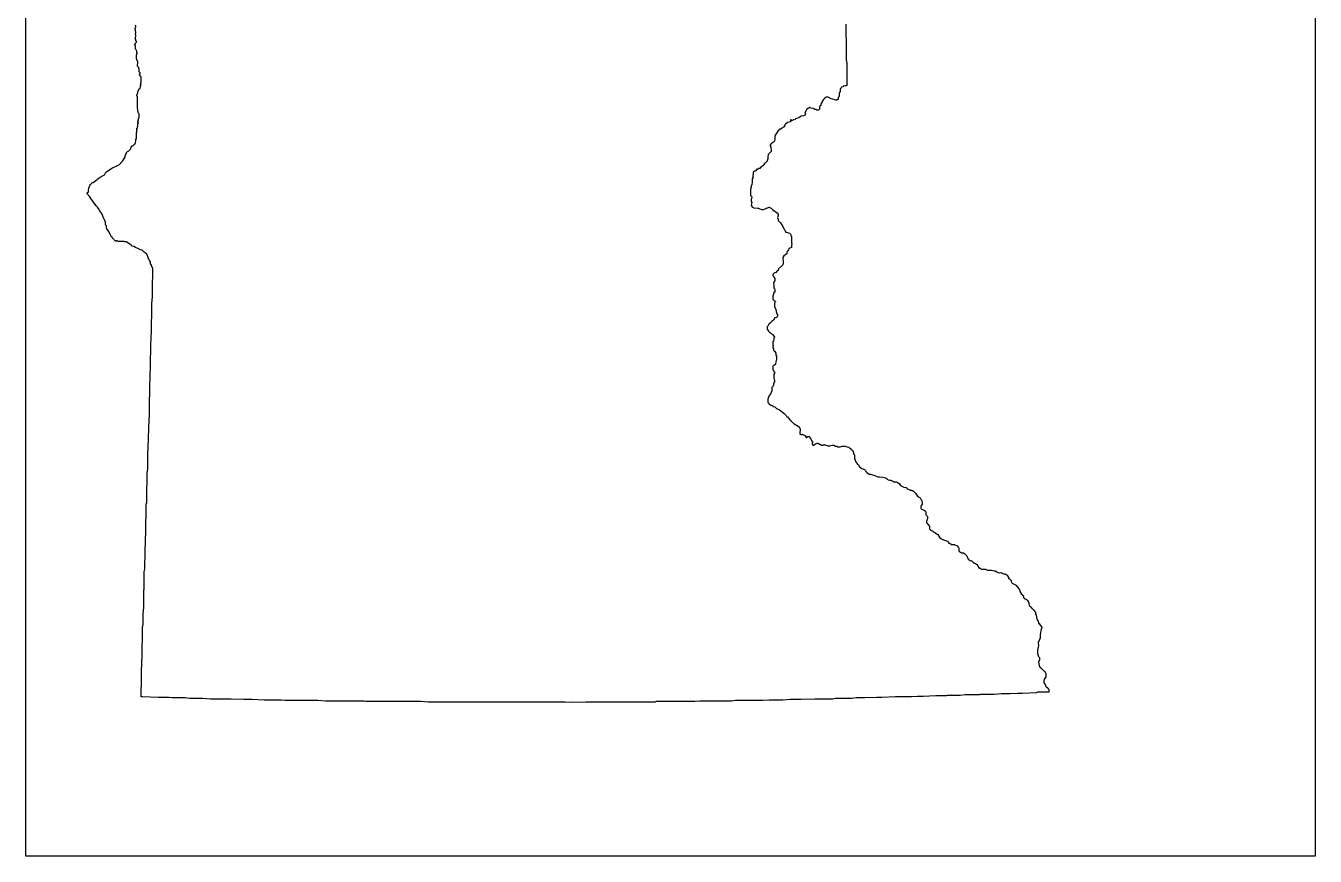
# Model space of a CAD drawing. Extents: x 0.1 to 8.4, y 0.1 to 10.8.
# Drawn here: x 0.09 to 8.41, y 0.1 to 5.45 of the extents above; entities that cross this region are included whole.
import ezdxf

# ---------------------------------------------------------------- set-up
doc = ezdxf.new("R2010")
doc.units = 0
doc.header["$MEASUREMENT"] = 0
doc.layers.add('STATE', color=7, linetype='CONTINUOUS')

# ---------------------------------------------------------------- blocks, each defined once
blk = doc.blocks.new('BLOCK_2')
at = {"layer": 'STATE'}
blk.add_lwpolyline([(0.0933, 0.0989), (0.0933, 10.8066), (8.4051, 10.8066), (8.4051, 0.0989), (0.0933, 0.0989)], dxfattribs=at)
at = {"layer": 'STATE', "color": 2}
for points in [[(5.379, 5.4628), (5.379, 5.4494), (5.379, 5.4461), (5.379, 5.4394), (5.379, 5.4361), (5.379, 5.4261), (5.379, 5.4228), (5.379, 5.4128), (5.379, 5.4094), (5.379, 5.3961), (5.3823, 5.3561), (5.3823, 5.3294), (5.3823, 5.2994), (5.3823, 5.2327), (5.3857, 5.2127), (5.3857, 5.1961), (5.3857, 5.1294), (5.3857, 5.0761), (5.389, 5.0694), (5.3823, 5.0661), (5.3757, 5.0661), (5.3624, 5.0627), (5.3624, 5.0594), (5.3523, 5.0561), (5.349, 5.0527), (5.3457, 5.0494), (5.3457, 5.0461), (5.3424, 5.0461), (5.3424, 5.0327), (5.3424, 5.0294), (5.339, 5.0227), (5.3357, 5.0194), (5.3357, 5.0161), (5.3357, 5.006), (5.3357, 4.9961), (5.3324, 4.9927), (5.329, 4.9894), (5.329, 4.9861), (5.329, 4.9827), (5.329, 4.9794), (5.3224, 4.9727), (5.3157, 4.9727), (5.3057, 4.976), (5.2957, 4.9794), (5.2857, 4.9827), (5.2657, 4.9927), (5.2624, 4.9927), (5.2524, 4.9927), (5.2457, 4.9894), (5.239, 4.9827), (5.2324, 4.976), (5.229, 4.9694), (5.229, 4.9661), (5.2224, 4.9561), (5.2224, 4.9527), (5.219, 4.9494), (5.219, 4.946), (5.219, 4.9394), (5.2157, 4.936), (5.2091, 4.9327), (5.2091, 4.9294), (5.2091, 4.9261), (5.2091, 4.9227), (5.2124, 4.9194), (5.2091, 4.9161), (5.2024, 4.9094), (5.199, 4.9094), (5.1924, 4.9094), (5.1857, 4.9127), (5.1824, 4.9127), (5.1791, 4.9127), (5.1757, 4.9161), (5.1691, 4.9194), (5.1524, 4.9227), (5.149, 4.9261), (5.1457, 4.9261), (5.1424, 4.9227), (5.1391, 4.9227), (5.1291, 4.9161), (5.1224, 4.9027), (5.1191, 4.9027), (5.1191, 4.8994), (5.1157, 4.8894), (5.1191, 4.8827), (5.1157, 4.876), (5.1057, 4.8727), (5.0957, 4.8694), (5.0924, 4.8694), (5.0857, 4.866), (5.0757, 4.8594), (5.0624, 4.856), (5.0557, 4.8527), (5.0524, 4.8494), (5.0491, 4.846), (5.0424, 4.8494), (5.0357, 4.8427), (5.0324, 4.8427), (5.0257, 4.846), (5.0224, 4.846), (5.0224, 4.8427), (5.0257, 4.8327), (5.0224, 4.8327), (5.0058, 4.8294), (5.0024, 4.8294), (4.9891, 4.816), (4.9857, 4.8127), (4.9824, 4.8094), (4.9857, 4.8027), (4.9791, 4.7994), (4.9757, 4.7994), (4.9724, 4.796), (4.9691, 4.7927), (4.9591, 4.786), (4.9558, 4.786), (4.9524, 4.786), (4.9524, 4.7827), (4.9458, 4.7794), (4.9358, 4.766), (4.9224, 4.7427), (4.9224, 4.736), (4.9224, 4.7294), (4.9224, 4.726), (4.9191, 4.7094), (4.9124, 4.7027), (4.9091, 4.6994), (4.8991, 4.6927), (4.8958, 4.6927), (4.8958, 4.6894), (4.8924, 4.6827), (4.8924, 4.6794), (4.8924, 4.676), (4.8958, 4.6694), (4.8958, 4.666), (4.8958, 4.6627), (4.8991, 4.656), (4.8991, 4.646), (4.8991, 4.6427), (4.8958, 4.6394), (4.8891, 4.6327), (4.8858, 4.6294), (4.8791, 4.6227), (4.8791, 4.6194), (4.8758, 4.6093), (4.8758, 4.596), (4.8724, 4.5827), (4.8724, 4.5793), (4.8591, 4.566), (4.8524, 4.5627), (4.8524, 4.5593), (4.8524, 4.556), (4.8491, 4.556), (4.8491, 4.5527), (4.8458, 4.5527), (4.8458, 4.5493), (4.8424, 4.5493), (4.8391, 4.546), (4.8291, 4.5393), (4.8258, 4.5327), (4.8224, 4.5327), (4.8191, 4.5327), (4.8124, 4.5294), (4.8091, 4.526), (4.8058, 4.526), (4.8025, 4.526), (4.8025, 4.5193), (4.7991, 4.516), (4.7891, 4.516), (4.7858, 4.5127), (4.7825, 4.5093), (4.7825, 4.506), (4.7825, 4.4993), (4.7791, 4.4827), (4.7825, 4.476), (4.7758, 4.466), (4.7758, 4.4427), (4.7725, 4.4293), (4.7691, 4.4193), (4.7691, 4.4127), (4.7658, 4.3993), (4.7658, 4.396), (4.7658, 4.3927), (4.7658, 4.3893), (4.7658, 4.386), (4.7658, 4.3827), (4.7658, 4.3793), (4.7658, 4.3727), (4.7658, 4.366), (4.7658, 4.3593), (4.7725, 4.3493), (4.7725, 4.3427), (4.7691, 4.336), (4.7691, 4.326), (4.7691, 4.3193), (4.7725, 4.3126), (4.7691, 4.296), (4.7725, 4.2893), (4.7725, 4.286), (4.7858, 4.2793), (4.8124, 4.276), (4.8158, 4.276), (4.8258, 4.2727), (4.8358, 4.2693), (4.8424, 4.2693), (4.8491, 4.2693), (4.8591, 4.2727), (4.8724, 4.2793), (4.8758, 4.2793), (4.8858, 4.2826), (4.8891, 4.2826), (4.8924, 4.2793), (4.8991, 4.276), (4.9091, 4.266), (4.9091, 4.2626), (4.9124, 4.2626), (4.9158, 4.2593), (4.9191, 4.2593), (4.9258, 4.2526), (4.9358, 4.246), (4.9424, 4.2393), (4.9424, 4.236), (4.9424, 4.2326), (4.9391, 4.216), (4.9424, 4.206), (4.9424, 4.1993), (4.9458, 4.196), (4.9524, 4.1893), (4.9591, 4.1826), (4.9691, 4.166), (4.9724, 4.1593), (4.9757, 4.1526), (4.9791, 4.146), (4.9824, 4.1426), (4.9824, 4.1393), (4.9857, 4.136), (4.9891, 4.1326), (4.9891, 4.1293), (4.9924, 4.1226), (4.9958, 4.1226), (5.0157, 4.116), (5.0224, 4.1093), (5.0291, 4.0926), (5.0291, 4.0893), (5.0291, 4.0826), (5.0291, 4.0726), (5.0291, 4.066), (5.0291, 4.0593), (5.0291, 4.056), (5.0291, 4.0493), (5.0324, 4.0493), (5.0324, 4.046), (5.0291, 4.036), (5.0291, 4.0293), (5.0291, 4.0226), (5.0191, 4.0193), (5.0124, 4.016), (5.0091, 4.0093), (5.0058, 4.0026), (5.0024, 3.9993), (4.9991, 3.996), (4.9991, 3.9893), (4.9991, 3.986), (4.9991, 3.9826), (4.9791, 3.9693), (4.9724, 3.9593), (4.9724, 3.9559), (4.9724, 3.9526), (4.9757, 3.936), (4.9757, 3.9326), (4.9757, 3.9293), (4.9757, 3.9259), (4.9757, 3.9226), (4.9724, 3.9126), (4.9658, 3.9026), (4.9458, 3.8859), (4.9424, 3.8759), (4.9391, 3.8759), (4.9358, 3.8726), (4.9291, 3.8626), (4.9224, 3.8593), (4.9124, 3.8559), (4.9124, 3.8526), (4.9091, 3.8493), (4.9091, 3.8459), (4.9124, 3.8359), (4.9158, 3.8326), (4.9224, 3.8226), (4.9224, 3.8193), (4.9224, 3.8126), (4.9191, 3.8026), (4.9158, 3.7993), (4.9124, 3.7926), (4.9158, 3.7759), (4.9158, 3.7626), (4.9191, 3.7559), (4.9224, 3.7526), (4.9224, 3.7493), (4.9224, 3.7459), (4.9224, 3.7426), (4.9224, 3.7359), (4.9158, 3.7326), (4.9124, 3.7259), (4.9124, 3.7226), (4.9091, 3.7093), (4.9091, 3.7026), (4.9091, 3.6926), (4.9091, 3.6893), (4.9191, 3.6826), (4.9224, 3.6759), (4.9258, 3.6759), (4.9258, 3.6726), (4.9224, 3.6726), (4.9191, 3.6626), (4.9191, 3.6559), (4.9191, 3.6493), (4.9191, 3.6426), (4.9291, 3.6226), (4.9324, 3.5993), (4.9358, 3.5926), (4.9391, 3.5926), (4.9391, 3.5892), (4.9391, 3.5859), (4.9391, 3.5826), (4.9358, 3.5759), (4.9324, 3.5726), (4.9224, 3.5692), (4.9124, 3.5559), (4.9024, 3.5459), (4.8924, 3.5359), (4.8891, 3.5326), (4.8858, 3.5326), (4.8824, 3.5292), (4.8758, 3.5159), (4.8724, 3.5126), (4.8724, 3.5092), (4.8724, 3.5026), (4.8724, 3.4959), (4.8791, 3.4892), (4.8791, 3.4859), (4.8824, 3.4826), (4.8891, 3.4759), (4.8924, 3.4759), (4.8991, 3.4692), (4.9024, 3.4659), (4.9058, 3.4626), (4.9091, 3.4626), (4.9158, 3.4526), (4.9191, 3.4459), (4.9191, 3.4426), (4.9158, 3.4392), (4.9158, 3.4359), (4.9158, 3.4326), (4.9158, 3.4292), (4.9124, 3.4226), (4.9091, 3.4159), (4.9091, 3.4126), (4.9091, 3.3992), (4.9091, 3.3959), (4.9124, 3.3926), (4.9091, 3.3826), (4.9091, 3.3792), (4.9091, 3.3759), (4.9124, 3.3692), (4.9124, 3.3659), (4.9124, 3.3625), (4.9124, 3.3592), (4.9224, 3.3559), (4.9224, 3.3526), (4.9291, 3.3426), (4.9291, 3.3325), (4.9291, 3.3292), (4.9324, 3.3226), (4.9324, 3.3192), (4.9324, 3.3126), (4.9324, 3.3025), (4.9291, 3.2859), (4.9258, 3.2725), (4.9258, 3.2692), (4.9224, 3.2659), (4.9158, 3.2625), (4.9091, 3.2592), (4.9091, 3.2559), (4.9091, 3.2525), (4.9091, 3.2492), (4.9091, 3.2459), (4.9091, 3.2392), (4.9124, 3.2292), (4.9191, 3.2192), (4.9224, 3.2159), (4.9191, 3.2125), (4.9158, 3.2059), (4.9158, 3.1992), (4.9158, 3.1925), (4.9158, 3.1859), (4.9158, 3.1825), (4.9191, 3.1659), (4.9191, 3.1592), (4.9191, 3.1559), (4.9158, 3.1525), (4.9158, 3.1492), (4.9124, 3.1459), (4.9124, 3.1425), (4.9124, 3.1392), (4.9124, 3.1359), (4.9058, 3.1225), (4.9024, 3.1225), (4.9024, 3.1192), (4.9024, 3.1159), (4.9024, 3.0992), (4.8991, 3.0892), (4.8958, 3.0825), (4.8891, 3.0725), (4.8824, 3.0659), (4.8791, 3.0525), (4.8758, 3.0459), (4.8758, 3.0392), (4.8758, 3.0259), (4.8791, 3.0225), (4.8824, 3.0192), (4.8824, 3.0159), (4.8958, 3.0059), (4.8991, 3.0059), (4.9091, 3.0025), (4.9091, 2.9992), (4.9224, 2.9958), (4.9324, 2.9859), (4.9358, 2.9825), (4.9391, 2.9825), (4.9524, 2.9758), (4.9591, 2.9725), (4.9824, 2.9525), (4.9958, 2.9392), (4.9991, 2.9325), (5.0024, 2.9325), (5.0091, 2.9225), (5.0257, 2.9058), (5.0291, 2.9025), (5.0357, 2.8958), (5.0391, 2.8925), (5.0457, 2.8859), (5.0724, 2.8725), (5.0824, 2.8592), (5.0857, 2.8525), (5.0857, 2.8425), (5.0824, 2.8358), (5.0824, 2.8292), (5.0824, 2.8258), (5.0824, 2.8225), (5.0857, 2.8192), (5.0891, 2.8192), (5.0924, 2.8158), (5.0991, 2.8192), (5.1057, 2.8158), (5.1191, 2.8092), (5.1191, 2.8025), (5.1224, 2.8025), (5.1224, 2.7992), (5.1257, 2.7992), (5.1291, 2.7992), (5.1324, 2.8058), (5.1357, 2.8058), (5.1391, 2.8058), (5.1424, 2.8058), (5.1424, 2.8025), (5.1524, 2.7925), (5.1624, 2.7725), (5.1657, 2.7658), (5.1624, 2.7625), (5.1624, 2.7592), (5.1624, 2.7558), (5.1624, 2.7525), (5.1657, 2.7525), (5.1657, 2.7492), (5.1691, 2.7492), (5.1724, 2.7492), (5.1757, 2.7492), (5.1757, 2.7525), (5.1791, 2.7525), (5.1824, 2.7558), (5.189, 2.7592), (5.1957, 2.7625), (5.199, 2.7625), (5.2057, 2.7592), (5.2057, 2.7558), (5.2091, 2.7558), (5.2157, 2.7525), (5.2224, 2.7492), (5.2257, 2.7492), (5.229, 2.7492), (5.2324, 2.7492), (5.2357, 2.7525), (5.239, 2.7525), (5.249, 2.7492), (5.2524, 2.7492), (5.2624, 2.7458), (5.269, 2.7425), (5.2824, 2.7458), (5.2924, 2.7492), (5.2957, 2.7492), (5.299, 2.7492), (5.3057, 2.7458), (5.309, 2.7425), (5.3124, 2.7425), (5.3224, 2.7425), (5.3257, 2.7391), (5.329, 2.7391), (5.3324, 2.7391), (5.339, 2.7391), (5.3424, 2.7391), (5.3557, 2.7425), (5.3624, 2.7425), (5.3723, 2.7425), (5.3757, 2.7425), (5.3857, 2.7391), (5.399, 2.7358), (5.4057, 2.7292), (5.4157, 2.7225), (5.419, 2.7192), (5.419, 2.7158), (5.4223, 2.7158), (5.4223, 2.7125), (5.4257, 2.7092), (5.429, 2.6958), (5.4323, 2.6892), (5.4357, 2.6825), (5.4357, 2.6791), (5.4357, 2.6625), (5.4357, 2.6592), (5.439, 2.6558), (5.439, 2.6525), (5.4423, 2.6458), (5.4423, 2.6425), (5.4457, 2.6425), (5.4457, 2.6391), (5.449, 2.6358), (5.4523, 2.6325), (5.4523, 2.6292), (5.4623, 2.6191), (5.4657, 2.6125), (5.4823, 2.5991), (5.499, 2.5925), (5.5023, 2.5892), (5.5057, 2.5858), (5.509, 2.5791), (5.5123, 2.5758), (5.5157, 2.5725), (5.529, 2.5625), (5.5356, 2.5625), (5.559, 2.5558), (5.5656, 2.5525), (5.5856, 2.5458), (5.5923, 2.5458), (5.5956, 2.5458), (5.619, 2.5425), (5.6356, 2.5391), (5.639, 2.5358), (5.6456, 2.5291), (5.649, 2.5291), (5.6523, 2.5258), (5.6623, 2.5225), (5.6656, 2.5225), (5.669, 2.5225), (5.679, 2.5191), (5.6823, 2.5158), (5.689, 2.5125), (5.6956, 2.5125), (5.7056, 2.5125), (5.7123, 2.5091), (5.7156, 2.5091), (5.7223, 2.5025), (5.7223, 2.4991), (5.7256, 2.4991), (5.7323, 2.4891), (5.7523, 2.4791), (5.7556, 2.4791), (5.7656, 2.4758), (5.7689, 2.4758), (5.7723, 2.4725), (5.7756, 2.4691), (5.7823, 2.4658), (5.7889, 2.4625), (5.7923, 2.4591), (5.7989, 2.4591), (5.8023, 2.4591), (5.8056, 2.4591), (5.8056, 2.4558), (5.8089, 2.4558), (5.8123, 2.4558), (5.8123, 2.4525), (5.8156, 2.4525), (5.8223, 2.4458), (5.8289, 2.4391), (5.8323, 2.4325), (5.8423, 2.4191), (5.8489, 2.4158), (5.8556, 2.4125), (5.8589, 2.4091), (5.8656, 2.3958), (5.8689, 2.3925), (5.8689, 2.3858), (5.8723, 2.3758), (5.8723, 2.3725), (5.8723, 2.3691), (5.8656, 2.3591), (5.8623, 2.3525), (5.8623, 2.3491), (5.8623, 2.3458), (5.8623, 2.3424), (5.8656, 2.3391), (5.8689, 2.3358), (5.8823, 2.3291), (5.8856, 2.3291), (5.8856, 2.3258), (5.8923, 2.3224), (5.8956, 2.3191), (5.8956, 2.3158), (5.8956, 2.3058), (5.8956, 2.3024), (5.8956, 2.2991), (5.9022, 2.2925), (5.9056, 2.2891), (5.9056, 2.2858), (5.9056, 2.2824), (5.9056, 2.2791), (5.9056, 2.2758), (5.8989, 2.2591), (5.8989, 2.2524), (5.9022, 2.2458), (5.9156, 2.2291), (5.9189, 2.2258), (5.9189, 2.2191), (5.9189, 2.2158), (5.9189, 2.2124), (5.9189, 2.2091), (5.9223, 2.2058), (5.9256, 2.2024), (5.9322, 2.1991), (5.9389, 2.1958), (5.9422, 2.1924), (5.9489, 2.1891), (5.9522, 2.1858), (5.9556, 2.1824), (5.9589, 2.1824), (5.9622, 2.1791), (5.9689, 2.1758), (5.9722, 2.1724), (5.9856, 2.1524), (5.9956, 2.1458), (6.0089, 2.1391), (6.0356, 2.1291), (6.0422, 2.1224), (6.0489, 2.1158), (6.0556, 2.1124), (6.0589, 2.1091), (6.0622, 2.1091), (6.0789, 2.1091), (6.0822, 2.1058), (6.0922, 2.1024), (6.0955, 2.1024), (6.1056, 2.0891), (6.1089, 2.0858), (6.1089, 2.0758), (6.1089, 2.0658), (6.1122, 2.0624), (6.1255, 2.0558), (6.1289, 2.0558), (6.1356, 2.0558), (6.1389, 2.0558), (6.1455, 2.0491), (6.1489, 2.0457), (6.1522, 2.0424), (6.1555, 2.0391), (6.1589, 2.0358), (6.1622, 2.0291), (6.1655, 2.0191), (6.1689, 2.0158), (6.1689, 2.0124), (6.1722, 2.0124), (6.1755, 2.0091), (6.1789, 2.0058), (6.1822, 2.0024), (6.1855, 2.0058), (6.1889, 2.0024), (6.1922, 2.0024), (6.1955, 1.9991), (6.1989, 1.9957), (6.2022, 1.9924), (6.2055, 1.9891), (6.2089, 1.9891), (6.2155, 1.9857), (6.2222, 1.9824), (6.2255, 1.9791), (6.2255, 1.9757), (6.2289, 1.9757), (6.2289, 1.9724), (6.2322, 1.9691), (6.2322, 1.9657), (6.2355, 1.9624), (6.2355, 1.9591), (6.2422, 1.9591), (6.2422, 1.9558), (6.2455, 1.9558), (6.2489, 1.9524), (6.2522, 1.9491), (6.2555, 1.9491), (6.2622, 1.9491), (6.2655, 1.9491), (6.2788, 1.9491), (6.2922, 1.9424), (6.3088, 1.9424), (6.3188, 1.9424), (6.3355, 1.9391), (6.3422, 1.9391), (6.3522, 1.9324), (6.3655, 1.9257), (6.3688, 1.9257), (6.3788, 1.9291), (6.3855, 1.9257), (6.3922, 1.9224), (6.3988, 1.9191), (6.4055, 1.9191), (6.4122, 1.9157), (6.4155, 1.9157), (6.4155, 1.9124), (6.4188, 1.9124), (6.4222, 1.9091), (6.4222, 1.9057), (6.4288, 1.8957), (6.4288, 1.8924), (6.4288, 1.8891), (6.4322, 1.8891), (6.4455, 1.8757), (6.4455, 1.8691), (6.4488, 1.8624), (6.4521, 1.8591), (6.4655, 1.8524), (6.4721, 1.8491), (6.4755, 1.8457), (6.4888, 1.8324), (6.4955, 1.8224), (6.4988, 1.8191), (6.4988, 1.8157), (6.5021, 1.8057), (6.5088, 1.7924), (6.5088, 1.7891), (6.5155, 1.7857), (6.5188, 1.7824), (6.5221, 1.7791), (6.5255, 1.7724), (6.5255, 1.7691), (6.5255, 1.7657), (6.5288, 1.7624), (6.5321, 1.7624), (6.5321, 1.7591), (6.5421, 1.7557), (6.5488, 1.7491), (6.5521, 1.7491), (6.5521, 1.7457), (6.5555, 1.7391), (6.5588, 1.7324), (6.5588, 1.7291), (6.5621, 1.7157), (6.5721, 1.7057), (6.5755, 1.7024), (6.5755, 1.6991), (6.5788, 1.6991), (6.5855, 1.6924), (6.5921, 1.6857), (6.5955, 1.6791), (6.6021, 1.6724), (6.6021, 1.6624), (6.6021, 1.6591), (6.6055, 1.6524), (6.6088, 1.6424), (6.6088, 1.6357), (6.6155, 1.619), (6.6188, 1.6157), (6.6221, 1.6024), (6.6221, 1.599), (6.6254, 1.599), (6.6321, 1.589), (6.6421, 1.5757), (6.6421, 1.5724), (6.6388, 1.5624), (6.6321, 1.529), (6.6321, 1.5124), (6.6321, 1.509), (6.6321, 1.5057), (6.6288, 1.499), (6.6288, 1.4957), (6.6254, 1.489), (6.6221, 1.4824), (6.6188, 1.4757), (6.6221, 1.4524), (6.6188, 1.449), (6.6155, 1.4257), (6.6155, 1.409), (6.6155, 1.4057), (6.6188, 1.3923), (6.6188, 1.389), (6.6254, 1.3824), (6.6288, 1.379), (6.6288, 1.3757), (6.6288, 1.3724), (6.6288, 1.3657), (6.6221, 1.349), (6.6254, 1.329), (6.6288, 1.3223), (6.6321, 1.3157), (6.6354, 1.3124), (6.6388, 1.309), (6.6421, 1.309), (6.6455, 1.3057), (6.6521, 1.299), (6.6588, 1.2923), (6.6621, 1.289), (6.6654, 1.2857), (6.6654, 1.2823), (6.6688, 1.279), (6.6688, 1.2724), (6.6688, 1.269), (6.6688, 1.2657), (6.6688, 1.2557), (6.6654, 1.249)], [(6.6654, 1.249), (6.6588, 1.239), (6.6588, 1.2357), (6.6554, 1.2323), (6.6554, 1.229), (6.6554, 1.2257), (6.6554, 1.2157), (6.6654, 1.2057), (6.6688, 1.1923), (6.6721, 1.189), (6.6788, 1.1857), (6.6788, 1.1823), (6.6821, 1.1823), (6.6855, 1.179), (6.6888, 1.1757), (6.6888, 1.169), (6.6888, 1.1557), (6.6554, 1.1557), (6.6488, 1.1557), (6.6388, 1.1557), (6.6155, 1.1557), (6.6055, 1.1523), (6.5188, 1.149), (6.5155, 1.149), (6.5088, 1.149), (6.4855, 1.149), (6.4388, 1.1457), (6.4322, 1.1457), (6.4155, 1.1457), (6.4122, 1.1457), (6.3822, 1.1457), (6.3355, 1.1423), (6.3255, 1.1423), (6.3155, 1.1423), (6.2722, 1.1423), (6.2489, 1.1423), (6.2422, 1.139), (6.2422, 1.1423), (6.2389, 1.139), (6.2322, 1.139), (6.2222, 1.139), (6.2155, 1.139), (6.2089, 1.139), (6.2022, 1.139), (6.1955, 1.139), (6.1822, 1.139), (6.1489, 1.139), (6.1155, 1.1357), (6.1122, 1.1357), (6.1089, 1.1357), (6.1056, 1.1357), (6.0789, 1.1357), (6.0622, 1.1357), (6.0589, 1.1357), (6.0489, 1.1357), (6.0322, 1.1357), (6.0289, 1.1323), (6.0089, 1.1323), (5.9822, 1.1323), (5.9789, 1.1323), (5.9589, 1.1323), (5.8789, 1.129), (5.8689, 1.129), (5.8523, 1.129), (5.8489, 1.129), (5.8456, 1.129), (5.8389, 1.129), (5.8023, 1.1257), (5.7256, 1.1257), (5.7123, 1.1257), (5.6989, 1.1257), (5.6123, 1.1223), (5.5923, 1.1223), (5.579, 1.1223), (5.5023, 1.119), (5.469, 1.119), (5.459, 1.119), (5.4457, 1.119), (5.4157, 1.1157), (5.4023, 1.1157), (5.3923, 1.1157), (5.379, 1.1157), (5.359, 1.1157), (5.3557, 1.1157), (5.3257, 1.1157), (5.3124, 1.1157), (5.2957, 1.1123), (5.2124, 1.1123), (5.1957, 1.1123), (5.1791, 1.1123), (5.0891, 1.109), (5.0824, 1.109), (5.0624, 1.109), (5.0424, 1.109), (5.0391, 1.109), (5.0224, 1.109), (4.9724, 1.1057), (4.9291, 1.1057), (4.9091, 1.1057), (4.8858, 1.1057), (4.8424, 1.1023), (4.8191, 1.1023), (4.8025, 1.1023), (4.7858, 1.1023), (4.7758, 1.1023), (4.7525, 1.1023), (4.7191, 1.1023), (4.6858, 1.1023), (4.6691, 1.1023), (4.6425, 1.099), (4.5825, 1.099), (4.5392, 1.099), (4.5292, 1.099), (4.5058, 1.099), (4.4725, 1.099), (4.4425, 1.099), (4.4392, 1.099), (4.4059, 1.0956), (4.3925, 1.0956), (4.3725, 1.0956), (4.3625, 1.0956), (4.3025, 1.0956), (4.2725, 1.0956), (4.2492, 1.0956), (4.2392, 1.0956), (4.2159, 1.0956), (4.1726, 1.0956), (4.1659, 1.0956), (4.1626, 1.0956), (4.1559, 1.0956), (4.1492, 1.0923), (4.1392, 1.0923), (4.1059, 1.0923), (4.1026, 1.0923), (4.0726, 1.0923), (4.0526, 1.0923), (4.0059, 1.0923), (3.9693, 1.0923), (3.9126, 1.0923), (3.9093, 1.0923), (3.9026, 1.0923), (3.896, 1.0923), (3.876, 1.0923), (3.836, 1.0923), (3.8093, 1.0923), (3.806, 1.0923), (3.7426, 1.0923), (3.7027, 1.0923), (3.6093, 1.089), (3.5693, 1.0923), (3.5027, 1.0923), (3.4894, 1.0923), (3.4794, 1.0923), (3.4727, 1.0923), (3.4694, 1.0923), (3.4594, 1.0923), (3.456, 1.0923), (3.436, 1.0923), (3.4127, 1.0923), (3.3461, 1.0923), (3.3027, 1.0923), (3.2161, 1.0923), (3.1661, 1.0923), (3.1561, 1.0923), (3.1428, 1.0923), (3.0828, 1.0923), (3.0794, 1.0923), (3.0528, 1.0923), (3.0261, 1.0923), (2.9495, 1.0923), (2.9461, 1.0923), (2.8928, 1.0923), (2.8895, 1.0923), (2.8195, 1.0923), (2.8028, 1.0923), (2.7562, 1.0923), (2.6862, 1.0923), (2.6395, 1.0956), (2.6329, 1.0956), (2.6229, 1.0956), (2.6195, 1.0956), (2.6162, 1.0956), (2.6029, 1.0956), (2.5995, 1.0956), (2.5862, 1.0956), (2.5562, 1.0956), (2.5329, 1.0956), (2.5095, 1.0956), (2.4895, 1.0956), (2.4662, 1.0956), (2.4429, 1.0956), (2.4229, 1.0956), (2.3996, 1.0956), (2.3562, 1.0956), (2.3329, 1.0956), (2.3229, 1.0956), (2.2896, 1.0956), (2.2862, 1.0956), (2.2729, 1.099), (2.2596, 1.099), (2.2563, 1.099), (2.2196, 1.099), (2.1863, 1.099), (2.1796, 1.099), (2.1596, 1.099), (2.0963, 1.099), (2.0863, 1.099), (2.0396, 1.099), (2.0263, 1.099), (1.9763, 1.1023), (1.973, 1.1023), (1.953, 1.1023), (1.9296, 1.1023), (1.9163, 1.1023), (1.8963, 1.1023), (1.883, 1.1023), (1.8197, 1.1023), (1.763, 1.1023), (1.7397, 1.1057), (1.733, 1.1057), (1.6964, 1.1057), (1.683, 1.1057), (1.633, 1.1057), (1.6297, 1.1057), (1.5497, 1.109), (1.5431, 1.109), (1.5264, 1.109), (1.4964, 1.109), (1.4164, 1.1123), (1.3664, 1.1123), (1.3631, 1.1123), (1.3464, 1.1123), (1.3231, 1.1123), (1.2831, 1.1123), (1.2331, 1.1157), (1.1498, 1.1157), (1.1198, 1.119), (1.1098, 1.119), (1.1031, 1.119), (1.0598, 1.119), (1.0365, 1.119), (1.0165, 1.1223), (0.9732, 1.1223), (0.9698, 1.1223), (0.9498, 1.1223), (0.8432, 1.1257), (0.8365, 1.1257), (0.8399, 1.249), (0.8399, 1.259), (0.8399, 1.2623), (0.8399, 1.289), (0.8399, 1.2923), (0.8432, 1.3923), (0.8432, 1.4157), (0.8465, 1.529), (0.8465, 1.5724), (0.8498, 1.5924), (0.8498, 1.6624), (0.8532, 1.7024), (0.8532, 1.7057), (0.8532, 1.7924), (0.8532, 1.7957), (0.8532, 1.8157), (0.8565, 1.8157), (0.8565, 1.8424), (0.8565, 1.8591), (0.8565, 1.8624), (0.8565, 1.8824), (0.8565, 1.8857), (0.8565, 1.9024), (0.8565, 1.9057), (0.8565, 1.9257), (0.8565, 1.9291), (0.8565, 1.9324), (0.8598, 1.9491), (0.8598, 1.9524), (0.8632, 2.0624), (0.8665, 2.1958), (0.8665, 2.2625), (0.8698, 2.2824), (0.8698, 2.2858), (0.8698, 2.3058), (0.8698, 2.3091), (0.8698, 2.3258), (0.8698, 2.3291), (0.8698, 2.3325), (0.8698, 2.3491), (0.8698, 2.3525), (0.8698, 2.3725), (0.8732, 2.3725), (0.8732, 2.3925), (0.8732, 2.3958), (0.8732, 2.4158), (0.8732, 2.4191), (0.8732, 2.4225), (0.8732, 2.4358), (0.8732, 2.4458), (0.8732, 2.4625), (0.8732, 2.4825), (0.8765, 2.4925), (0.8765, 2.5258), (0.8765, 2.5691), (0.8798, 2.5958), (0.8798, 2.5991), (0.8798, 2.6158), (0.8798, 2.6191), (0.8798, 2.6358), (0.8798, 2.6691), (0.8798, 2.6858), (0.8798, 2.7025), (0.8832, 2.7258), (0.8832, 2.7292), (0.8865, 2.8592), (0.8865, 2.8625), (0.8898, 2.9492), (0.8898, 2.9725), (0.8898, 2.9958), (0.8898, 3.0592), (0.8932, 3.0625), (0.8932, 3.0825), (0.8932, 3.0992), (0.8932, 3.1059), (0.8932, 3.1092), (0.8932, 3.1159), (0.8932, 3.1259), (0.8932, 3.1292), (0.8965, 3.2592), (0.8965, 3.2625), (0.8965, 3.2859), (0.8965, 3.2892), (0.8998, 3.3692), (0.8998, 3.3926), (0.8998, 3.3959), (0.9032, 3.4826), (0.9032, 3.4926), (0.9032, 3.5059), (0.9032, 3.5259), (0.9032, 3.5292), (0.9032, 3.5526), (0.9065, 3.5726), (0.9065, 3.6159), (0.9065, 3.6192), (0.9065, 3.6593), (0.9065, 3.6626), (0.9098, 3.7026), (0.9098, 3.7393), (0.9098, 3.7426), (0.9098, 3.7493), (0.9098, 3.7959), (0.9132, 3.8393), (0.9132, 3.8626), (0.9132, 3.8726), (0.9132, 3.8759), (0.9132, 3.8859), (0.9132, 3.8893), (0.9098, 3.8893), (0.9098, 3.8926), (0.9098, 3.8959), (0.9065, 3.8993), (0.9032, 3.9093), (0.8998, 3.9159), (0.8965, 3.9159), (0.8965, 3.9193), (0.8965, 3.9226), (0.8965, 3.9259), (0.8965, 3.9293), (0.8898, 3.9393), (0.8865, 3.9493), (0.8832, 3.9559), (0.8832, 3.9593), (0.8765, 3.976), (0.8732, 3.9793), (0.8632, 3.9893), (0.8565, 3.9926), (0.8432, 4.006), (0.8332, 4.0093), (0.8232, 4.0126), (0.8165, 4.016), (0.7999, 4.0226), (0.7899, 4.0293), (0.7799, 4.0326), (0.7732, 4.0393), (0.7565, 4.0493), (0.7399, 4.0593), (0.7332, 4.0593), (0.7265, 4.0593), (0.7265, 4.0626), (0.7132, 4.0626), (0.7065, 4.0626), (0.6899, 4.0626), (0.6832, 4.066), (0.6765, 4.0626), (0.6732, 4.066), (0.6699, 4.066), (0.6665, 4.0693), (0.6632, 4.0726), (0.6599, 4.076), (0.6565, 4.0793), (0.6499, 4.086), (0.6499, 4.0893), (0.6499, 4.0926), (0.6465, 4.0926), (0.6399, 4.106), (0.6266, 4.1293), (0.6199, 4.1393), (0.6166, 4.1393), (0.6132, 4.1526), (0.6132, 4.1626), (0.6066, 4.1726), (0.6066, 4.176), (0.6066, 4.1793), (0.6066, 4.186), (0.5999, 4.2026), (0.5966, 4.2093), (0.5899, 4.226), (0.5866, 4.2393), (0.5699, 4.2593), (0.5666, 4.2693), (0.5566, 4.2826), (0.5499, 4.2893), (0.5466, 4.2926), (0.5132, 4.3393), (0.5066, 4.3493), (0.5032, 4.3526), (0.4999, 4.356), (0.4999, 4.3593), (0.4932, 4.366), (0.4899, 4.3693), (0.4899, 4.376), (0.4966, 4.3827), (0.4966, 4.3927), (0.4999, 4.406), (0.5066, 4.4227), (0.5099, 4.4293), (0.5166, 4.436), (0.5199, 4.4393), (0.5232, 4.4427), (0.5266, 4.4427), (0.5532, 4.4627), (0.5566, 4.466), (0.5666, 4.4727), (0.5732, 4.476), (0.5999, 4.4927), (0.6032, 4.496), (0.6099, 4.5093), (0.6166, 4.5127), (0.6532, 4.536), (0.6799, 4.5493), (0.6965, 4.5593), (0.6999, 4.5627), (0.7065, 4.566), (0.7065, 4.5693), (0.7165, 4.5793), (0.7299, 4.5994), (0.7332, 4.606), (0.7332, 4.6093), (0.7332, 4.6127), (0.7332, 4.616), (0.7365, 4.6194), (0.7432, 4.6327), (0.7432, 4.636), (0.7465, 4.6394), (0.7499, 4.6427), (0.7565, 4.646), (0.7599, 4.6493), (0.7632, 4.6527), (0.7665, 4.656), (0.7699, 4.6594), (0.7732, 4.6694), (0.7799, 4.6794), (0.7832, 4.6794), (0.7899, 4.686), (0.7932, 4.6894), (0.7965, 4.6894), (0.7999, 4.6994), (0.8032, 4.7094), (0.8032, 4.716), (0.8032, 4.7194), (0.8065, 4.726), (0.8065, 4.7294), (0.8065, 4.7527), (0.8065, 4.7594), (0.8065, 4.7627), (0.8098, 4.7694), (0.8098, 4.776), (0.8098, 4.7927), (0.8132, 4.7927), (0.8132, 4.7994), (0.8165, 4.8094), (0.8165, 4.816), (0.8165, 4.8194), (0.8165, 4.8227), (0.8199, 4.826), (0.8199, 4.8294), (0.8165, 4.8294), (0.8165, 4.8327), (0.8165, 4.836), (0.8165, 4.8394), (0.8199, 4.8427), (0.8199, 4.846), (0.8199, 4.8527), (0.8232, 4.866), (0.8232, 4.8694), (0.8232, 4.8827), (0.8232, 4.886), (0.8199, 4.8894), (0.8165, 4.9094), (0.8132, 4.9261), (0.8132, 4.936), (0.8132, 4.9494), (0.8132, 4.9694), (0.8132, 4.9727), (0.8132, 4.9794), (0.8132, 4.9927), (0.8132, 4.9994), (0.8098, 4.9994), (0.8098, 5.0027), (0.8098, 5.006), (0.8165, 5.0227), (0.8165, 5.0261), (0.8232, 5.0461), (0.8298, 5.0494), (0.8298, 5.0527), (0.8332, 5.0561), (0.8332, 5.0627), (0.8332, 5.0661), (0.8365, 5.0694), (0.8332, 5.0761), (0.8365, 5.0894), (0.8365, 5.0927), (0.8365, 5.0994), (0.8365, 5.1061), (0.8365, 5.1127), (0.8365, 5.1161), (0.8365, 5.1227), (0.8332, 5.1261), (0.8298, 5.1327), (0.8265, 5.1361), (0.8265, 5.1427), (0.8298, 5.1427), (0.8298, 5.1494), (0.8265, 5.1527), (0.8232, 5.1561), (0.8232, 5.1594), (0.8232, 5.1694), (0.8232, 5.1727), (0.8199, 5.1861), (0.8165, 5.1894), (0.8132, 5.1927), (0.8132, 5.1994), (0.8165, 5.2127), (0.8165, 5.2161), (0.8165, 5.2194), (0.8165, 5.2227), (0.8132, 5.2261), (0.8132, 5.2294), (0.8098, 5.2294), (0.8098, 5.2327), (0.8098, 5.2394), (0.8065, 5.2394), (0.8065, 5.2428), (0.8065, 5.2461), (0.8065, 5.2494), (0.8065, 5.2561), (0.8065, 5.2594), (0.8065, 5.2661), (0.8098, 5.2661), (0.8098, 5.2694), (0.8132, 5.2761), (0.8098, 5.2794), (0.8098, 5.2894), (0.8032, 5.3027), (0.7999, 5.3027), (0.7999, 5.3161), (0.7999, 5.3228), (0.7999, 5.3261), (0.7965, 5.3328), (0.7965, 5.3361), (0.7999, 5.3394), (0.8032, 5.3428), (0.8065, 5.3461), (0.8065, 5.3494), (0.8065, 5.3528), (0.8032, 5.3528), (0.8032, 5.3561), (0.8032, 5.3594), (0.8032, 5.3628), (0.8032, 5.3661), (0.7999, 5.3661), (0.7965, 5.3694), (0.7999, 5.3728), (0.7999, 5.3761), (0.8032, 5.3828), (0.8032, 5.3861), (0.8032, 5.3894), (0.8032, 5.3928), (0.7999, 5.3961), (0.7999, 5.3994), (0.7999, 5.4028), (0.8032, 5.4061), (0.8032, 5.4094), (0.8032, 5.4128), (0.8032, 5.4161), (0.7999, 5.4161), (0.7999, 5.4194), (0.7999, 5.4228), (0.7999, 5.4261), (0.7999, 5.4294), (0.7965, 5.4328), (0.8032, 5.4461), (0.8032, 5.4494), (0.7999, 5.4561)]]:
    blk.add_lwpolyline(points, dxfattribs=at)

msp = doc.modelspace()

# ---------------------------------------------------------------- block references
at = {"layer": 'STATE'}
msp.add_blockref('BLOCK_2', (0, 0), dxfattribs=at)

doc.saveas('drawing.dxf')
